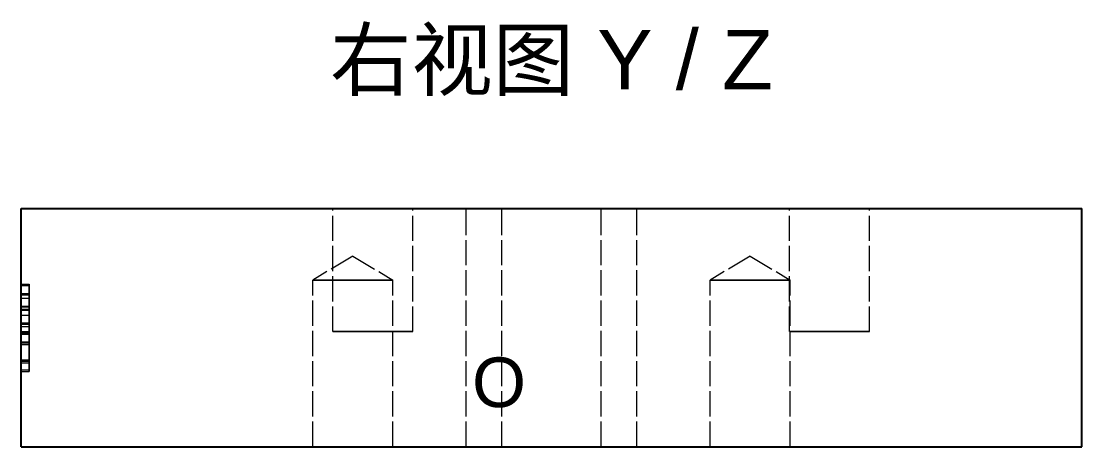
# Model space of a CAD drawing. Header units: millimetres. Extents: x 11 to 330, y 32 to 137.
# Drawn here: x 10.65 to 37.35, y 92 to 102.72 of the extents above; entities that cross this region are included whole.
import ezdxf
from ezdxf.enums import TextEntityAlignment as Align

# ---------------------------------------------------------------- set-up
doc = ezdxf.new("R2010")
doc.units = ezdxf.units.MM
doc.header["$LTSCALE"] = 0.5
doc.linetypes.add('DASHED', pattern=[1.524, 1.27, -0.254])
for name, color, linetype, lineweight in [('ANNOTATIONS', 7, 'CONTINUOUS', 18), ('HIDDEN', 7, 'DASHED', 13), ('VISIBLE', 7, 'CONTINUOUS', 25)]:
    doc.layers.add(name, color=color, linetype=linetype, lineweight=lineweight)
doc.styles.add('CJK', font='Arial Unicode.ttf')

msp = doc.modelspace()

# ---------------------------------------------------------------- linework, layer by layer
at = {"layer": 'HIDDEN'}
for p, q in [((18.495, 94.9), (18.495, 98)), ((20.505, 94.9), (20.505, 98)), ((21.85, 92), (21.85, 98)), ((22.75, 92), (22.75, 98)), ((25.25, 92), (25.25, 98)), ((26.15, 92), (26.15, 98)), ((29.995, 94.9), (29.995, 98)), ((32.005, 94.9), (32.005, 98)), ((19, 96.80386), (17.995, 96.2)), ((19, 96.80386), (20.005, 96.2)), ((29, 96.80386), (27.995, 96.2)), ((29, 96.80386), (30.005, 96.2)), ((17.995, 92), (17.995, 96.2)), ((20.005, 92), (20.005, 96.2)), ((27.995, 92), (27.995, 96.2)), ((30.005, 92), (30.005, 96.2)), ((10.65, 96.1), (10.85, 96.1)), ((10.65, 96.07243), (10.85, 96.07243)), ((10.65, 96.06372), (10.65, 93.93628)), ((10.65, 94.18734), (10.65, 96.06372)), ((10.65, 96.06372), (10.85, 96.06372)), ((10.65, 95.85765), (10.85, 95.85765)), ((10.65, 95.8562), (10.85, 95.8562)), ((10.85, 93.93628), (10.85, 96.06372)), ((10.85, 96.06372), (10.85, 94.18734)), ((10.65, 95.85185), (10.85, 95.85185)), ((10.65, 95.1248), (10.65, 95.82863)), ((10.65, 95.82863), (10.85, 95.82863)), ((10.65, 95.74591), (10.85, 95.74591)), ((10.85, 95.82863), (10.85, 95.1248)), ((10.65, 95.52243), (10.65, 95.54274)), ((10.65, 95.54274), (10.85, 95.54274)), ((10.65, 95.52243), (10.85, 95.52243)), ((10.65, 95.44406), (10.65, 95.46438)), ((10.65, 95.46438), (10.85, 95.46438)), ((10.65, 95.44406), (10.85, 95.44406)), ((10.85, 95.54274), (10.85, 95.52243)), ((10.85, 95.46438), (10.85, 95.44406)), ((10.65, 95.31636), (10.85, 95.31636)), ((10.65, 95.1248), (10.85, 95.1248)), ((10.65, 95.08562), (10.85, 95.08562)), ((10.65, 95.03338), (10.85, 95.03338)), ((10.65, 94.90422), (10.85, 94.90422)), ((10.65, 93.93628), (10.65, 94.881)), ((10.65, 94.881), (10.85, 94.881)), ((10.65, 94.87084), (10.85, 94.87084)), ((10.65, 94.83747), (10.65, 94.5748)), ((10.65, 94.83747), (10.85, 94.83747)), ((10.85, 94.881), (10.85, 93.93628)), ((10.85, 94.5748), (10.85, 94.83747)), ((10.65, 94.64301), (10.65, 94.61979)), ((10.65, 94.64301), (10.85, 94.64301)), ((10.65, 94.61979), (10.85, 94.61979)), ((10.65, 94.5748), (10.85, 94.5748)), ((10.85, 94.61979), (10.85, 94.64301)), ((10.65, 93.93628), (10.65, 94.5153)), ((10.65, 94.37889), (10.65, 93.93628)), ((10.85, 94.5153), (10.85, 93.93628)), ((10.85, 93.93628), (10.85, 94.37889)), ((10.65, 93.93628), (10.65, 94.18734)), ((10.65, 94.18734), (10.85, 94.18734)), ((10.65, 94.15251), (10.85, 94.15251)), ((10.65, 94.11478), (10.85, 94.11478)), ((10.85, 94.18734), (10.85, 93.93628)), ((10.65, 93.93628), (10.85, 93.93628)), ((10.65, 93.9), (10.85, 93.9))]:
    msp.add_line(p, q, dxfattribs=at)
for points in [[(20.505, 98), (20.4798, 98), (20.40547, 98), (20.28574, 98), (20.12661, 98), (19.93605, 98), (19.72363, 98), (19.5, 98), (19.27637, 98), (19.06395, 98), (18.87339, 98), (18.71426, 98), (18.59453, 98), (18.5202, 98), (18.495, 98)], [(18.495, 98), (18.50132, 98), (18.5202, 98), (18.5514, 98), (18.59453, 98), (18.64904, 98), (18.71426, 98), (18.78936, 98), (18.87339, 98), (18.96531, 98), (19.06395, 98), (19.16807, 98), (19.27637, 98), (19.38748, 98), (19.5, 98)], [(19.5, 98), (19.61252, 98), (19.72363, 98), (19.83193, 98), (19.93605, 98), (20.03469, 98), (20.12661, 98), (20.21064, 98), (20.28574, 98), (20.35096, 98), (20.40547, 98), (20.4486, 98), (20.4798, 98), (20.49868, 98), (20.505, 98)], [(26.15, 98), (26.0961, 98), (25.93708, 98), (25.68094, 98), (25.3405, 98), (24.93285, 98), (24.47842, 98), (24, 98), (23.52158, 98), (23.06715, 98), (22.6595, 98), (22.31906, 98), (22.06292, 98), (21.9039, 98), (21.85, 98)], [(21.85, 98), (21.86352, 98), (21.9039, 98), (21.97065, 98), (22.06292, 98), (22.17954, 98), (22.31906, 98), (22.47972, 98), (22.6595, 98), (22.85613, 98), (23.06715, 98), (23.2899, 98), (23.52158, 98), (23.75928, 98), (24, 98)], [(25.25, 98), (25.21866, 98), (25.12621, 98), (24.97729, 98), (24.77936, 98), (24.54235, 98), (24.27815, 98), (24, 98), (23.72185, 98), (23.45765, 98), (23.22064, 98), (23.02271, 98), (22.87379, 98), (22.78134, 98), (22.75, 98)], [(22.75, 98), (22.75786, 98), (22.78134, 98), (22.82015, 98), (22.87379, 98), (22.94159, 98), (23.02271, 98), (23.11612, 98), (23.22064, 98), (23.33496, 98), (23.45765, 98), (23.58715, 98), (23.72185, 98), (23.86004, 98), (24, 98)], [(24, 98), (24.24072, 98), (24.47842, 98), (24.7101, 98), (24.93285, 98), (25.14387, 98), (25.3405, 98), (25.52028, 98), (25.68094, 98), (25.82046, 98), (25.93708, 98), (26.02935, 98), (26.0961, 98), (26.13648, 98), (26.15, 98)], [(24, 98), (24.13996, 98), (24.27815, 98), (24.41285, 98), (24.54235, 98), (24.66504, 98), (24.77936, 98), (24.88388, 98), (24.97729, 98), (25.05841, 98), (25.12621, 98), (25.17985, 98), (25.21866, 98), (25.24214, 98), (25.25, 98)], [(32.005, 98), (31.9798, 98), (31.90547, 98), (31.78574, 98), (31.62661, 98), (31.43605, 98), (31.22363, 98), (31, 98), (30.77637, 98), (30.56395, 98), (30.37339, 98), (30.21426, 98), (30.09453, 98), (30.0202, 98), (29.995, 98)], [(29.995, 98), (30.00132, 98), (30.0202, 98), (30.0514, 98), (30.09453, 98), (30.14904, 98), (30.21426, 98), (30.28936, 98), (30.37339, 98), (30.46531, 98), (30.56395, 98), (30.66807, 98), (30.77637, 98), (30.88748, 98), (31, 98)], [(31, 98), (31.11252, 98), (31.22363, 98), (31.33193, 98), (31.43605, 98), (31.53469, 98), (31.62661, 98), (31.71064, 98), (31.78574, 98), (31.85096, 98), (31.90547, 98), (31.9486, 98), (31.9798, 98), (31.99868, 98), (32.005, 98)], [(20.005, 96.2), (19.9798, 96.2), (19.90547, 96.2), (19.78574, 96.2), (19.62661, 96.2), (19.43605, 96.2), (19.22363, 96.2), (19, 96.2), (18.77637, 96.2), (18.56395, 96.2), (18.37339, 96.2), (18.21426, 96.2), (18.09453, 96.2), (18.0202, 96.2), (17.995, 96.2)], [(17.995, 96.2), (18.00132, 96.2), (18.0202, 96.2), (18.0514, 96.2), (18.09453, 96.2), (18.14904, 96.2), (18.21426, 96.2), (18.28936, 96.2), (18.37339, 96.2), (18.46531, 96.2), (18.56395, 96.2), (18.66807, 96.2), (18.77637, 96.2), (18.88748, 96.2), (19, 96.2)], [(19, 96.2), (19.11252, 96.2), (19.22363, 96.2), (19.33193, 96.2), (19.43605, 96.2), (19.53469, 96.2), (19.62661, 96.2), (19.71064, 96.2), (19.78574, 96.2), (19.85096, 96.2), (19.90547, 96.2), (19.9486, 96.2), (19.9798, 96.2), (19.99868, 96.2), (20.005, 96.2)], [(30.005, 96.2), (29.9798, 96.2), (29.90547, 96.2), (29.78574, 96.2), (29.62661, 96.2), (29.43605, 96.2), (29.22363, 96.2), (29, 96.2), (28.77637, 96.2), (28.56395, 96.2), (28.37339, 96.2), (28.21426, 96.2), (28.09453, 96.2), (28.0202, 96.2), (27.995, 96.2)], [(27.995, 96.2), (28.00132, 96.2), (28.0202, 96.2), (28.0514, 96.2), (28.09453, 96.2), (28.14904, 96.2), (28.21426, 96.2), (28.28936, 96.2), (28.37339, 96.2), (28.46531, 96.2), (28.56395, 96.2), (28.66807, 96.2), (28.77637, 96.2), (28.88748, 96.2), (29, 96.2)], [(29, 96.2), (29.11252, 96.2), (29.22363, 96.2), (29.33193, 96.2), (29.43605, 96.2), (29.53469, 96.2), (29.62661, 96.2), (29.71064, 96.2), (29.78574, 96.2), (29.85096, 96.2), (29.90547, 96.2), (29.9486, 96.2), (29.9798, 96.2), (29.99868, 96.2), (30.005, 96.2)], [(10.65, 96.02381), (10.65, 96.08123), (10.65, 96.1)], [(10.65, 96.1), (10.65, 96.08202), (10.65, 96.02744)], [(10.65, 96.0035), (10.65, 96.05532), (10.65, 96.07243)], [(10.65, 96.07243), (10.65, 96.06481), (10.65, 96.04162), (10.65, 96.00256), (10.65, 95.94763)], [(10.65, 95.93166), (10.65, 95.99367), (10.65, 96.03775), (10.65, 96.06387), (10.65, 96.07243)], [(10.65, 96.07243), (10.65, 96.05764), (10.65, 96.01212), (10.65, 95.93535), (10.65, 95.82863)], [(10.65, 96.0064), (10.65, 96.05005), (10.65, 96.06372)], [(10.65, 96.02744), (10.65, 95.9384), (10.65, 95.81484)], [(10.65, 95.7996), (10.65, 95.93002), (10.65, 96.02381)], [(10.65, 95.80396), (10.65, 95.8708), (10.65, 95.92696), (10.65, 95.9722), (10.65, 96.0064)], [(10.65, 95.80468), (10.65, 95.91921), (10.65, 96.0035)], [(10.65, 95.94763), (10.65, 95.87782), (10.65, 95.79503), (10.65, 95.69979), (10.65, 95.59281)], [(10.65, 95.54274), (10.65, 95.65862), (10.65, 95.76266), (10.65, 95.85391), (10.65, 95.93166)], [(10.65, 95.78799), (10.65, 95.84027), (10.65, 95.85765)], [(10.65, 95.85765), (10.65, 95.8507), (10.65, 95.82973), (10.65, 95.79474), (10.65, 95.74591)], [(10.65, 95.8562), (10.65, 95.84532), (10.65, 95.81259), (10.65, 95.75834), (10.65, 95.68351)], [(10.65, 95.70383), (10.65, 95.77022), (10.65, 95.81803), (10.65, 95.84671), (10.65, 95.8562)], [(10.85, 96.02744), (10.85, 96.08186), (10.85, 96.1)], [(10.85, 96.1), (10.85, 96.08095), (10.85, 96.02381)], [(10.85, 95.94763), (10.85, 96.00223), (10.85, 96.04123), (10.85, 96.06463), (10.85, 96.07243)], [(10.85, 96.07243), (10.85, 96.05519), (10.85, 96.0035)], [(10.85, 95.82863), (10.85, 95.93529), (10.85, 96.01148), (10.85, 96.05719), (10.85, 96.07243)], [(10.85, 96.07243), (10.85, 96.06363), (10.85, 96.03724), (10.85, 95.99325), (10.85, 95.93166)], [(10.85, 96.06372), (10.85, 96.04939), (10.85, 96.0064)], [(10.85, 95.81484), (10.85, 95.93801), (10.85, 96.02744)], [(10.85, 96.02381), (10.85, 95.92967), (10.85, 95.7996)], [(10.85, 96.0064), (10.85, 95.97225), (10.85, 95.92713), (10.85, 95.87103), (10.85, 95.80396)], [(10.85, 96.0035), (10.85, 95.91933), (10.85, 95.80468)], [(10.85, 95.59281), (10.85, 95.70124), (10.85, 95.79652), (10.85, 95.87865), (10.85, 95.94763)], [(10.85, 95.93166), (10.85, 95.85457), (10.85, 95.76405), (10.85, 95.66011), (10.85, 95.54274)], [(10.85, 95.74591), (10.85, 95.7948), (10.85, 95.82972), (10.85, 95.85067), (10.85, 95.85765)], [(10.85, 95.85765), (10.85, 95.84024), (10.85, 95.78799)], [(10.85, 95.68351), (10.85, 95.75906), (10.85, 95.81303), (10.85, 95.84541), (10.85, 95.8562)], [(10.85, 95.8562), (10.85, 95.84668), (10.85, 95.81811), (10.85, 95.77049), (10.85, 95.70383)], [(10.65, 95.75825), (10.65, 95.80008), (10.65, 95.82931), (10.65, 95.84634), (10.65, 95.85185)], [(10.65, 95.85185), (10.65, 95.84571), (10.65, 95.82684), (10.65, 95.79464), (10.65, 95.74881)], [(10.65, 95.82863), (10.65, 95.74461), (10.65, 95.64999), (10.65, 95.43444), (10.65, 95.19234), (10.65, 94.93179)], [(10.65, 95.82863), (10.65, 95.82285), (10.65, 95.80505), (10.65, 95.77467), (10.65, 95.7314)], [(10.65, 95.81484), (10.65, 95.66968), (10.65, 95.51372)], [(10.65, 95.48832), (10.65, 95.65973), (10.65, 95.80468)], [(10.65, 95.48325), (10.65, 95.65108), (10.65, 95.80396)], [(10.65, 95.46438), (10.65, 95.64151), (10.65, 95.7996)], [(10.65, 95.52533), (10.65, 95.67666), (10.65, 95.73746), (10.65, 95.78799)], [(10.65, 95.53259), (10.65, 95.65529), (10.65, 95.75825)], [(10.65, 95.74881), (10.65, 95.69064), (10.65, 95.6201), (10.65, 95.53769), (10.65, 95.44406)], [(10.65, 95.74591), (10.65, 95.70535), (10.65, 95.65437), (10.65, 95.52243)], [(10.65, 95.7314), (10.65, 95.62067), (10.65, 95.48325)], [(10.65, 94.98549), (10.65, 95.20365), (10.65, 95.40158), (10.65, 95.57151), (10.65, 95.64301), (10.65, 95.70383)], [(10.65, 95.68351), (10.65, 95.62779), (10.65, 95.56031), (10.65, 95.39594), (10.65, 95.20142), (10.65, 94.98549)], [(10.65, 95.59281), (10.65, 95.46265), (10.65, 95.31677), (10.65, 95.15712), (10.65, 94.98549)], [(10.85, 95.74881), (10.85, 95.79389), (10.85, 95.82609), (10.85, 95.84541), (10.85, 95.85185)], [(10.85, 95.85185), (10.85, 95.846), (10.85, 95.82845), (10.85, 95.7992), (10.85, 95.75825)], [(10.85, 94.93179), (10.85, 95.08072), (10.85, 95.21913), (10.85, 95.34702), (10.85, 95.46438), (10.85, 95.57122), (10.85, 95.66755), (10.85, 95.75335), (10.85, 95.82863)], [(10.85, 95.7314), (10.85, 95.77394), (10.85, 95.80432), (10.85, 95.82255), (10.85, 95.82863)], [(10.85, 95.51372), (10.85, 95.66954), (10.85, 95.81484)], [(10.85, 95.80468), (10.85, 95.66065), (10.85, 95.48832)], [(10.85, 95.80396), (10.85, 95.65122), (10.85, 95.48325)], [(10.85, 95.7996), (10.85, 95.64179), (10.85, 95.46438)], [(10.85, 95.78799), (10.85, 95.73784), (10.85, 95.67734), (10.85, 95.60651), (10.85, 95.52533)], [(10.85, 95.75825), (10.85, 95.65503), (10.85, 95.53259)], [(10.85, 95.44406), (10.85, 95.53875), (10.85, 95.62111), (10.85, 95.69113), (10.85, 95.74881)], [(10.85, 95.52243), (10.85, 95.59408), (10.85, 95.65521), (10.85, 95.70582), (10.85, 95.74591)], [(10.85, 95.48325), (10.85, 95.62075), (10.85, 95.7314)], [(10.85, 95.70383), (10.85, 95.65006), (10.85, 95.58601), (10.85, 95.51166), (10.85, 95.42701), (10.85, 95.33207), (10.85, 95.22684), (10.85, 95.11131), (10.85, 94.98549)], [(10.85, 94.98549), (10.85, 95.11131), (10.85, 95.22611), (10.85, 95.3299), (10.85, 95.42266), (10.85, 95.5044), (10.85, 95.57512), (10.85, 95.63483), (10.85, 95.68351)], [(10.85, 94.98549), (10.85, 95.16494), (10.85, 95.32597), (10.85, 95.4686), (10.85, 95.59281)], [(10.65, 95.34393), (10.65, 95.42814), (10.65, 95.53259)], [(10.65, 95.03338), (10.65, 95.17802), (10.65, 95.30939), (10.65, 95.42575), (10.65, 95.52533)], [(10.65, 95.51372), (10.65, 95.37434), (10.65, 95.24888)], [(10.65, 94.98549), (10.65, 95.13014), (10.65, 95.26307), (10.65, 95.38293), (10.65, 95.48832)], [(10.65, 95.10158), (10.65, 95.2751), (10.65, 95.48325)], [(10.65, 95.48325), (10.65, 95.29241)], [(10.65, 95.19228), (10.65, 95.34393)], [(10.85, 95.53259), (10.85, 95.4281), (10.85, 95.34393)], [(10.85, 95.52533), (10.85, 95.42982), (10.85, 95.316), (10.85, 95.18385), (10.85, 95.03338)], [(10.85, 95.24888), (10.85, 95.37422), (10.85, 95.51372)], [(10.85, 95.48832), (10.85, 95.38697), (10.85, 95.26938), (10.85, 95.13555), (10.85, 94.98549)], [(10.85, 95.48325), (10.85, 95.27464), (10.85, 95.10158)], [(10.85, 95.29241), (10.85, 95.48325)], [(10.85, 95.34393), (10.85, 95.19228)], [(10.65, 95.12408), (10.65, 95.20778), (10.65, 95.26819), (10.65, 95.30441), (10.65, 95.31636)], [(10.65, 95.31636), (10.65, 95.29893), (10.65, 95.2467)], [(10.65, 95.29241), (10.65, 95.21651), (10.65, 95.16471)], [(10.65, 95.24888), (10.65, 95.13977), (10.65, 95.05079)], [(10.65, 95.2467), (10.65, 95.15825), (10.65, 95.03338)], [(10.65, 95.0566), (10.65, 95.19228)], [(10.65, 95.16471), (10.65, 95.13456), (10.65, 95.1248)], [(10.65, 94.62704), (10.65, 94.77003), (10.65, 94.90154), (10.65, 95.01998), (10.65, 95.12408)], [(10.65, 94.90422), (10.65, 94.9312), (10.65, 94.97265), (10.65, 95.02933), (10.65, 95.10158)], [(10.65, 95.08562), (10.65, 95.07774), (10.65, 95.05393), (10.65, 95.01415), (10.65, 94.95864)], [(10.65, 94.95864), (10.65, 95.01409), (10.65, 95.05388), (10.65, 95.07772), (10.65, 95.08562)], [(10.65, 94.83964), (10.65, 94.96035), (10.65, 95.0566)], [(10.85, 95.2467), (10.85, 95.29894), (10.85, 95.31636)], [(10.85, 95.31636), (10.85, 95.30434), (10.85, 95.26829), (10.85, 95.2082), (10.85, 95.12408)], [(10.85, 95.16471), (10.85, 95.21659), (10.85, 95.29241)], [(10.85, 95.05079), (10.85, 95.14022), (10.85, 95.24888)], [(10.85, 95.03338), (10.85, 95.15854), (10.85, 95.2467)], [(10.85, 95.19228), (10.85, 95.0566)], [(10.85, 95.1248), (10.85, 95.13478), (10.85, 95.16471)], [(10.85, 95.12408), (10.85, 95.02091), (10.85, 94.90368), (10.85, 94.77239), (10.85, 94.62704)], [(10.85, 95.10158), (10.85, 95.03102), (10.85, 94.9746), (10.85, 94.93234), (10.85, 94.90422)], [(10.85, 94.95864), (10.85, 95.01419), (10.85, 95.05388), (10.85, 95.07768), (10.85, 95.08562)], [(10.85, 95.0566), (10.85, 94.95955), (10.85, 94.83964)], [(10.65, 95.05079), (10.65, 94.91801)], [(10.65, 94.98549), (10.65, 94.73285), (10.65, 94.49885), (10.65, 94.29138), (10.65, 94.20071), (10.65, 94.12058)], [(10.65, 94.38107), (10.65, 94.5109), (10.65, 94.65613), (10.65, 94.81491), (10.65, 94.98549)], [(10.65, 94.28819), (10.65, 94.34402), (10.65, 94.41152), (10.65, 94.57573), (10.65, 94.76993), (10.65, 94.98549)], [(10.65, 94.98549), (10.65, 94.77031), (10.65, 94.57642), (10.65, 94.41237), (10.65, 94.34486), (10.65, 94.28892)], [(10.65, 94.95864), (10.65, 94.88856), (10.65, 94.80683), (10.65, 94.71408), (10.65, 94.61108)], [(10.65, 94.62559), (10.65, 94.81107), (10.65, 94.95864)], [(10.65, 94.93179), (10.65, 94.6974), (10.65, 94.48215), (10.65, 94.29345), (10.65, 94.14017)], [(10.65, 94.91801), (10.65, 94.85872), (10.65, 94.81425)], [(10.65, 94.79828), (10.65, 94.90422)], [(10.65, 94.881), (10.65, 94.87084)], [(10.65, 94.87084), (10.65, 94.8487), (10.65, 94.81425)], [(10.65, 94.53707), (10.65, 94.69804), (10.65, 94.83964)], [(10.65, 94.81425), (10.65, 94.758), (10.65, 94.67203)], [(10.65, 94.81425), (10.65, 94.75781), (10.65, 94.68872)], [(10.65, 94.5153), (10.65, 94.67014), (10.65, 94.79828)], [(10.85, 94.91801), (10.85, 95.05079)], [(10.85, 94.98549), (10.85, 94.80731), (10.85, 94.64718), (10.85, 94.5051), (10.85, 94.38107)], [(10.85, 94.12058), (10.85, 94.19219), (10.85, 94.27422), (10.85, 94.36669), (10.85, 94.46959), (10.85, 94.58292), (10.85, 94.70668), (10.85, 94.84087), (10.85, 94.98549)], [(10.85, 94.98549), (10.85, 94.85999), (10.85, 94.74545), (10.85, 94.64186), (10.85, 94.54922), (10.85, 94.46754), (10.85, 94.3968), (10.85, 94.33702), (10.85, 94.28819)], [(10.85, 94.28892), (10.85, 94.3379), (10.85, 94.39776), (10.85, 94.4685), (10.85, 94.55013), (10.85, 94.64265), (10.85, 94.74604), (10.85, 94.86032), (10.85, 94.98549)], [(10.85, 94.61108), (10.85, 94.71552), (10.85, 94.80826), (10.85, 94.8893), (10.85, 94.95864)], [(10.85, 94.95864), (10.85, 94.81189), (10.85, 94.62559)], [(10.85, 94.14017), (10.85, 94.27971), (10.85, 94.45816), (10.85, 94.67552), (10.85, 94.93179)], [(10.85, 94.81425), (10.85, 94.85688), (10.85, 94.91801)], [(10.85, 94.90422), (10.85, 94.79828)], [(10.85, 94.87084), (10.85, 94.881)], [(10.85, 94.81425), (10.85, 94.84871), (10.85, 94.87084)], [(10.85, 94.83964), (10.85, 94.69833), (10.85, 94.53707)], [(10.85, 94.67203), (10.85, 94.75838), (10.85, 94.81425)], [(10.85, 94.68872), (10.85, 94.75747), (10.85, 94.81425)], [(10.85, 94.79828), (10.85, 94.67094), (10.85, 94.5153)], [(20.505, 94.9), (20.4798, 94.9), (20.40547, 94.9), (20.28574, 94.9), (20.12661, 94.9), (19.93605, 94.9), (19.72363, 94.9), (19.5, 94.9), (19.27637, 94.9), (19.06395, 94.9), (18.87339, 94.9), (18.71426, 94.9), (18.59453, 94.9), (18.5202, 94.9), (18.495, 94.9)], [(18.495, 94.9), (18.50132, 94.9), (18.5202, 94.9), (18.5514, 94.9), (18.59453, 94.9), (18.64904, 94.9), (18.71426, 94.9), (18.78936, 94.9), (18.87339, 94.9), (18.96531, 94.9), (19.06395, 94.9), (19.16807, 94.9), (19.27637, 94.9), (19.38748, 94.9), (19.5, 94.9)], [(19.5, 94.9), (19.61252, 94.9), (19.72363, 94.9), (19.83193, 94.9), (19.93605, 94.9), (20.03469, 94.9), (20.12661, 94.9), (20.21064, 94.9), (20.28574, 94.9), (20.35096, 94.9), (20.40547, 94.9), (20.4486, 94.9), (20.4798, 94.9), (20.49868, 94.9), (20.505, 94.9)], [(32.005, 94.9), (31.9798, 94.9), (31.90547, 94.9), (31.78574, 94.9), (31.62661, 94.9), (31.43605, 94.9), (31.22363, 94.9), (31, 94.9), (30.77637, 94.9), (30.56395, 94.9), (30.37339, 94.9), (30.21426, 94.9), (30.09453, 94.9), (30.0202, 94.9), (29.995, 94.9)], [(29.995, 94.9), (30.00132, 94.9), (30.0202, 94.9), (30.0514, 94.9), (30.09453, 94.9), (30.14904, 94.9), (30.21426, 94.9), (30.28936, 94.9), (30.37339, 94.9), (30.46531, 94.9), (30.56395, 94.9), (30.66807, 94.9), (30.77637, 94.9), (30.88748, 94.9), (31, 94.9)], [(31, 94.9), (31.11252, 94.9), (31.22363, 94.9), (31.33193, 94.9), (31.43605, 94.9), (31.53469, 94.9), (31.62661, 94.9), (31.71064, 94.9), (31.78574, 94.9), (31.85096, 94.9), (31.90547, 94.9), (31.9486, 94.9), (31.9798, 94.9), (31.99868, 94.9), (32.005, 94.9)], [(10.65, 94.68872), (10.65, 94.60759), (10.65, 94.51385)], [(10.65, 94.67203), (10.65, 94.6142), (10.65, 94.54567), (10.65, 94.37889)], [(10.65, 94.38107), (10.65, 94.49835), (10.65, 94.64301)], [(10.65, 94.25482), (10.65, 94.4341), (10.65, 94.62704)], [(10.65, 94.36728), (10.65, 94.62559)], [(10.65, 94.61979), (10.65, 94.41791), (10.65, 94.2374)], [(10.65, 94.61108), (10.65, 94.50404), (10.65, 94.40736), (10.65, 94.32189), (10.65, 94.24828)], [(10.65, 94.21708), (10.65, 94.37195), (10.65, 94.53707)], [(10.85, 94.51385), (10.85, 94.60764), (10.85, 94.68872)], [(10.85, 94.37889), (10.85, 94.46905), (10.85, 94.54796), (10.85, 94.61562), (10.85, 94.67203)], [(10.85, 94.64301), (10.85, 94.49771), (10.85, 94.38107)], [(10.85, 94.62704), (10.85, 94.43386), (10.85, 94.25482)], [(10.85, 94.62559), (10.85, 94.36728)], [(10.85, 94.2374), (10.85, 94.41753), (10.85, 94.61979)], [(10.85, 94.24828), (10.85, 94.32103), (10.85, 94.40574), (10.85, 94.50242), (10.85, 94.61108)], [(10.85, 94.53707), (10.85, 94.21708)], [(10.65, 94.51385), (10.65, 94.33173)], [(10.65, 94.02553), (10.65, 94.09564), (10.65, 94.17865), (10.65, 94.27402), (10.65, 94.38107)], [(10.65, 94.21563), (10.65, 94.28818), (10.65, 94.38107)], [(10.65, 94.17935), (10.65, 94.25879), (10.65, 94.36728)], [(10.65, 94.33173), (10.65, 94.25696), (10.65, 94.2004)], [(10.65, 94.28892), (10.65, 94.21353), (10.65, 94.15881), (10.65, 94.12577), (10.65, 94.11478)], [(10.65, 94.11478), (10.65, 94.12572), (10.65, 94.15862), (10.65, 94.2131), (10.65, 94.28819)], [(10.65, 93.99142), (10.65, 94.04232), (10.65, 94.10333), (10.65, 94.25482)], [(10.85, 94.33173), (10.85, 94.51385)], [(10.85, 94.38107), (10.85, 94.27259), (10.85, 94.17718), (10.85, 94.09482), (10.85, 94.02553)], [(10.85, 94.38107), (10.85, 94.28856), (10.85, 94.21563)], [(10.85, 94.36728), (10.85, 94.25862), (10.85, 94.17935)], [(10.85, 94.2004), (10.85, 94.25717), (10.85, 94.33173)], [(10.85, 94.11478), (10.85, 94.12566), (10.85, 94.15831), (10.85, 94.21273), (10.85, 94.28892)], [(10.85, 94.28819), (10.85, 94.21232), (10.85, 94.15813), (10.85, 94.12561), (10.85, 94.11478)], [(10.85, 94.25482), (10.85, 94.17387), (10.85, 94.10298), (10.85, 94.04217), (10.85, 93.99142)], [(10.65, 94.24828), (10.65, 94.19014), (10.65, 94.14829), (10.65, 94.12313), (10.65, 94.11478)], [(10.65, 94.2374), (10.65, 94.15809), (10.65, 94.08933), (10.65, 94.03133), (10.65, 93.98417)], [(10.65, 93.98344), (10.65, 94.08316), (10.65, 94.21708)], [(10.65, 94.15251), (10.65, 94.16818), (10.65, 94.21563)], [(10.65, 94.2004), (10.65, 94.16439), (10.65, 94.15251)], [(10.65, 94.11478), (10.65, 94.13095), (10.65, 94.17935)], [(10.65, 94.14017), (10.65, 94.03538), (10.65, 93.95976), (10.65, 93.91471), (10.65, 93.9)], [(10.65, 94.12058), (10.65, 94.02388), (10.65, 93.9545), (10.65, 93.91338), (10.65, 93.9)], [(10.65, 93.9), (10.65, 93.90766), (10.65, 93.93097), (10.65, 93.97026), (10.65, 94.02553)], [(10.65, 93.9), (10.65, 93.90566), (10.65, 93.92274), (10.65, 93.95134), (10.65, 93.99142)], [(10.65, 93.98417), (10.65, 93.94666), (10.65, 93.9204), (10.65, 93.90501), (10.65, 93.9)], [(10.85, 94.11478), (10.85, 94.12312), (10.85, 94.14815), (10.85, 94.18987), (10.85, 94.24828)], [(10.85, 93.98417), (10.85, 94.03156), (10.85, 94.08956), (10.85, 94.15818), (10.85, 94.2374)], [(10.85, 94.21708), (10.85, 94.08358), (10.85, 93.98344)], [(10.85, 94.21563), (10.85, 94.16829), (10.85, 94.15251)], [(10.85, 94.15251), (10.85, 94.16448), (10.85, 94.2004)], [(10.85, 94.17935), (10.85, 94.13092), (10.85, 94.11478)], [(10.85, 93.9), (10.85, 93.91501), (10.85, 93.96004), (10.85, 94.0351), (10.85, 94.14017)], [(10.85, 93.9), (10.85, 93.91379), (10.85, 93.95515), (10.85, 94.02408), (10.85, 94.12058)], [(10.85, 94.02553), (10.85, 93.97061), (10.85, 93.93138), (10.85, 93.90785), (10.85, 93.9)], [(10.85, 93.99142), (10.85, 93.95143), (10.85, 93.92286), (10.85, 93.90571), (10.85, 93.9)], [(10.85, 93.9), (10.85, 93.90526), (10.85, 93.92104), (10.85, 93.94734), (10.85, 93.98417)], [(10.65, 93.9), (10.65, 93.90513), (10.65, 93.92065), (10.65, 93.94673), (10.65, 93.98344)], [(10.85, 93.98344), (10.85, 93.94694), (10.85, 93.92086), (10.85, 93.90522), (10.85, 93.9)], [(20.005, 92), (19.9798, 92), (19.90547, 92), (19.78574, 92), (19.62661, 92), (19.43605, 92), (19.22363, 92), (19, 92), (18.77637, 92), (18.56395, 92), (18.37339, 92), (18.21426, 92), (18.09453, 92), (18.0202, 92), (17.995, 92)], [(17.995, 92), (18.00132, 92), (18.0202, 92), (18.0514, 92), (18.09453, 92), (18.14904, 92), (18.21426, 92), (18.28936, 92), (18.37339, 92), (18.46531, 92), (18.56395, 92), (18.66807, 92), (18.77637, 92), (18.88748, 92), (19, 92)], [(19, 92), (19.11252, 92), (19.22363, 92), (19.33193, 92), (19.43605, 92), (19.53469, 92), (19.62661, 92), (19.71064, 92), (19.78574, 92), (19.85096, 92), (19.90547, 92), (19.9486, 92), (19.9798, 92), (19.99868, 92), (20.005, 92)], [(26.15, 92), (26.0961, 92), (25.93708, 92), (25.68094, 92), (25.3405, 92), (24.93285, 92), (24.47842, 92), (24, 92), (23.52158, 92), (23.06715, 92), (22.6595, 92), (22.31906, 92), (22.06292, 92), (21.9039, 92), (21.85, 92)], [(21.85, 92), (21.86352, 92), (21.9039, 92), (21.97065, 92), (22.06292, 92), (22.17954, 92), (22.31906, 92), (22.47972, 92), (22.6595, 92), (22.85613, 92), (23.06715, 92), (23.2899, 92), (23.52158, 92), (23.75928, 92), (24, 92)], [(25.25, 92), (25.21866, 92), (25.12621, 92), (24.97729, 92), (24.77936, 92), (24.54235, 92), (24.27815, 92), (24, 92), (23.72185, 92), (23.45765, 92), (23.22064, 92), (23.02271, 92), (22.87379, 92), (22.78134, 92), (22.75, 92)], [(22.75, 92), (22.75786, 92), (22.78134, 92), (22.82015, 92), (22.87379, 92), (22.94159, 92), (23.02271, 92), (23.11612, 92), (23.22064, 92), (23.33496, 92), (23.45765, 92), (23.58715, 92), (23.72185, 92), (23.86004, 92), (24, 92)], [(24, 92), (24.24072, 92), (24.47842, 92), (24.7101, 92), (24.93285, 92), (25.14387, 92), (25.3405, 92), (25.52028, 92), (25.68094, 92), (25.82046, 92), (25.93708, 92), (26.02935, 92), (26.0961, 92), (26.13648, 92), (26.15, 92)], [(24, 92), (24.13996, 92), (24.27815, 92), (24.41285, 92), (24.54235, 92), (24.66504, 92), (24.77936, 92), (24.88388, 92), (24.97729, 92), (25.05841, 92), (25.12621, 92), (25.17985, 92), (25.21866, 92), (25.24214, 92), (25.25, 92)], [(30.005, 92), (29.9798, 92), (29.90547, 92), (29.78574, 92), (29.62661, 92), (29.43605, 92), (29.22363, 92), (29, 92), (28.77637, 92), (28.56395, 92), (28.37339, 92), (28.21426, 92), (28.09453, 92), (28.0202, 92), (27.995, 92)], [(27.995, 92), (28.00132, 92), (28.0202, 92), (28.0514, 92), (28.09453, 92), (28.14904, 92), (28.21426, 92), (28.28936, 92), (28.37339, 92), (28.46531, 92), (28.56395, 92), (28.66807, 92), (28.77637, 92), (28.88748, 92), (29, 92)], [(29, 92), (29.11252, 92), (29.22363, 92), (29.33193, 92), (29.43605, 92), (29.53469, 92), (29.62661, 92), (29.71064, 92), (29.78574, 92), (29.85096, 92), (29.90547, 92), (29.9486, 92), (29.9798, 92), (29.99868, 92), (30.005, 92)]]:
    msp.add_lwpolyline(points, dxfattribs=at)
at = {"layer": 'VISIBLE'}
for p, q in [((10.65, 92), (10.65, 98)), ((10.65, 98), (37.35, 98)), ((37.35, 92), (37.35, 98)), ((10.65, 92), (37.35, 92))]:
    msp.add_line(p, q, dxfattribs=at)

# ---------------------------------------------------------------- texts
at = {"layer": 'ANNOTATIONS', "style": 'CJK'}
msp.add_text('右视图 Y / Z', height=1.5, dxfattribs=at).set_placement((24, 101), align=Align.CENTER)
msp.add_text('O', height=1.25, dxfattribs=at).set_placement((22, 93))

doc.saveas('drawing.dxf')
